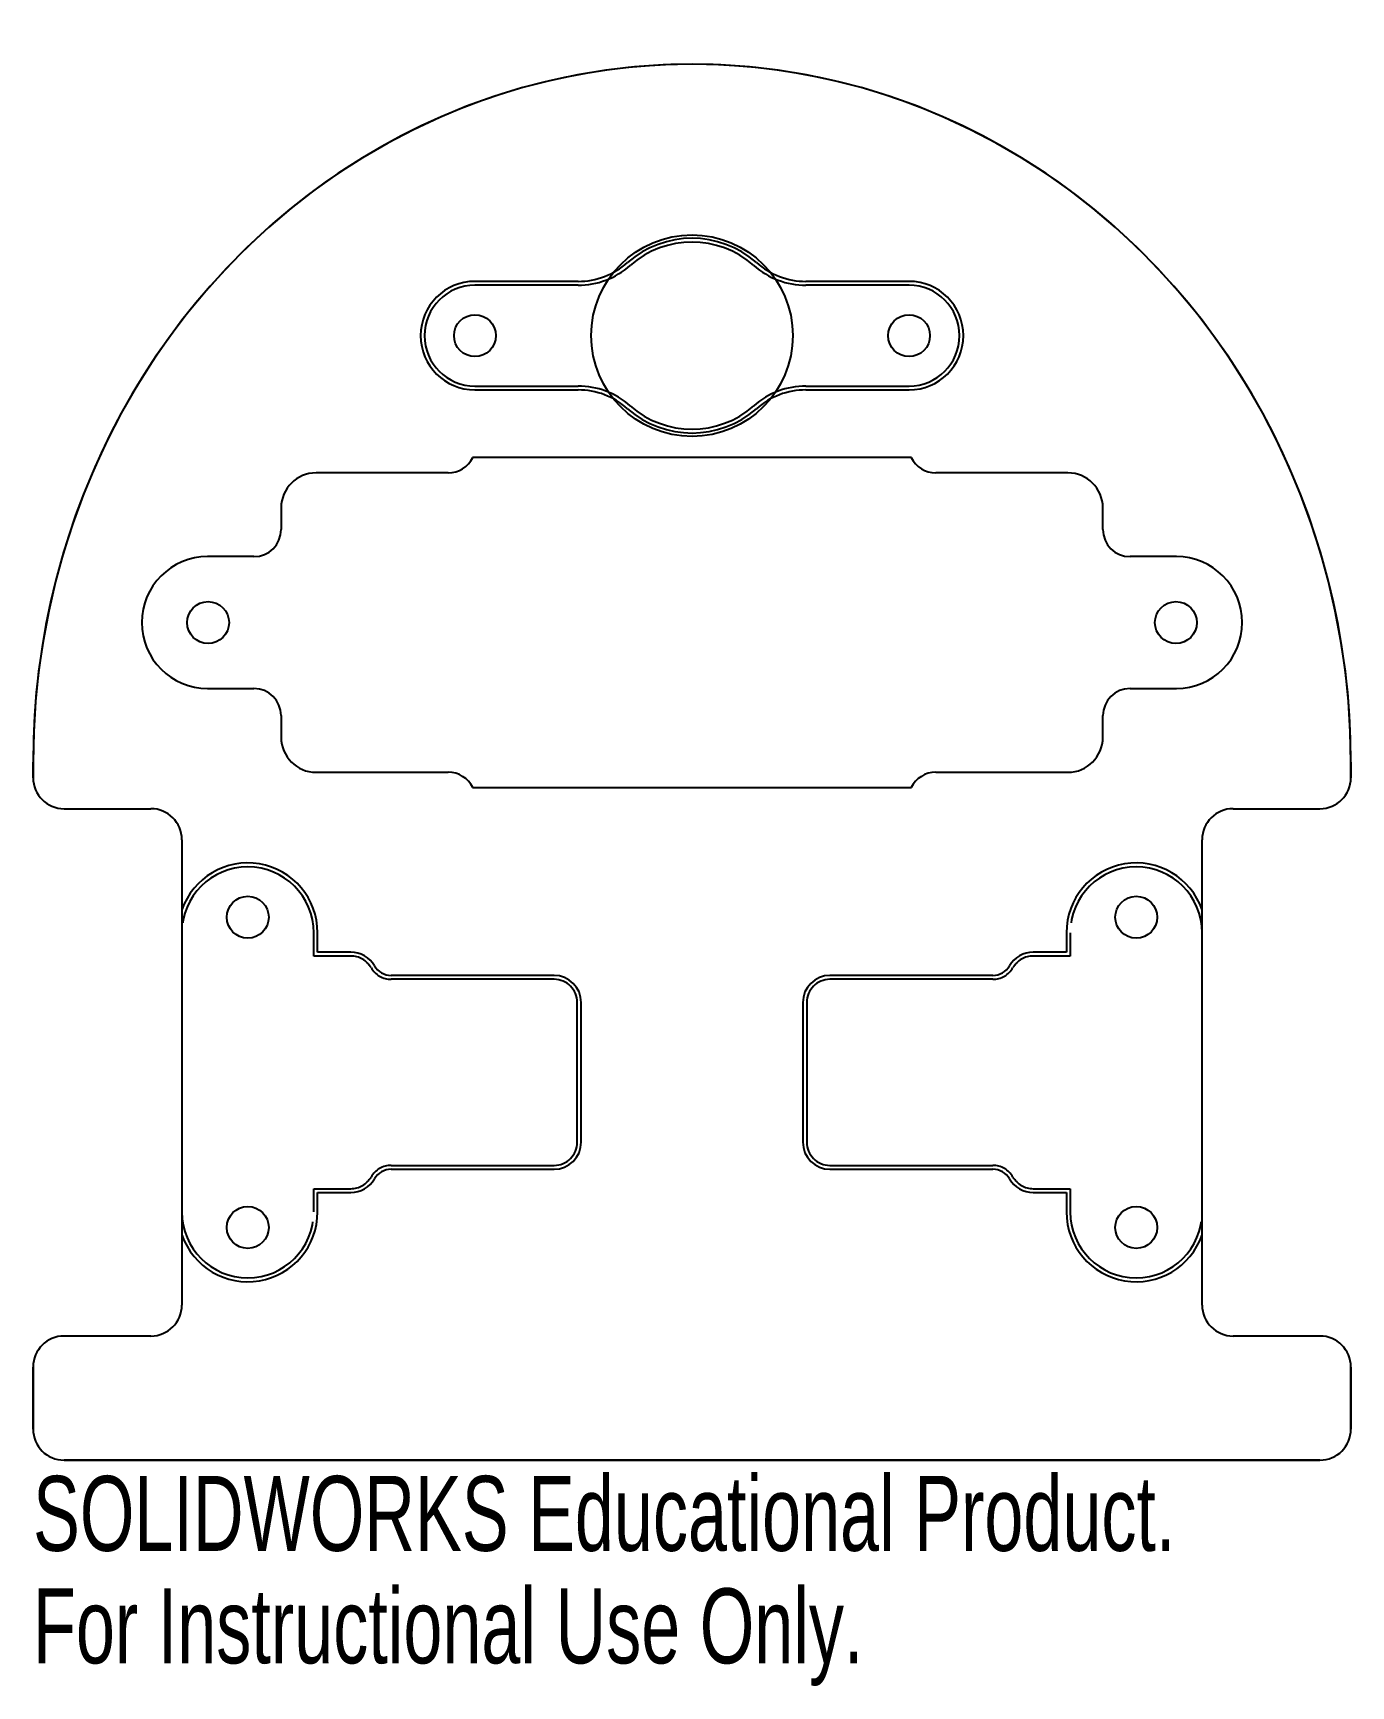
# Model space of a CAD drawing. Header units: millimetres. Extents: x -43 to 43, y -60 to 47.
import ezdxf

# ---------------------------------------------------------------- set-up
doc = ezdxf.new("R2010")
doc.units = ezdxf.units.MM
doc.linetypes.add('CENTERX2', pattern=[20.32, 12.7, -2.54, 2.54, -2.54])
doc.styles.add('SLDTEXTSTYLE0', font='TXT', dxfattribs={"width": 0.7})

msp = doc.modelspace()

# ---------------------------------------------------------------- linework, layer by layer
at = {"color": 7, "linetype": 'Continuous'}
for p, q in [((-7.35, 31), (-14, 31)), ((14, 31), (7.35, 31)), ((-14, 24), (-7.35, 24)), ((7.35, 24), (14, 24)), ((14.15, 19.64), (-14.15, 19.64)), ((-15.72, 18.65), (-24.25, 18.65)), ((24.25, 18.65), (15.72, 18.65)), ((-26.5, 16.4), (-26.5, 15)), ((26.5, 15), (26.5, 16.4)), ((-28.25, 13.25), (-31.24, 13.25)), ((31.24, 13.25), (28.25, 13.25)), ((-31.24, 4.75), (-28.25, 4.75)), ((28.25, 4.75), (31.24, 4.75)), ((-26.5, 3), (-26.5, 1.6)), ((26.5, 1.6), (26.5, 3)), ((-42.5, 0), (-42.5, -1)), ((42.5, -1), (42.5, 0)), ((-24.25, -0.65), (-15.72, -0.65)), ((15.72, -0.65), (24.25, -0.65)), ((-14.15, -1.64), (14.15, -1.64)), ((-40.5, -3), (-34.9, -3)), ((34.9, -3), (40.5, -3)), ((-32.9, -5), (-32.9, -35)), ((32.9, -35), (32.9, -5)), ((-24.15, -12.25), (-24.15, -11)), ((24.15, -11), (24.15, -12.25)), ((-22, -12.25), (-24.15, -12.25)), ((24.15, -12.25), (22, -12.25)), ((-8.9, -13.75), (-19.4, -13.75)), ((19.4, -13.75), (8.9, -13.75)), ((-7.15, -24.5), (-7.15, -15.5)), ((7.15, -15.5), (7.15, -24.5)), ((-19.4, -26.25), (-8.9, -26.25)), ((8.9, -26.25), (19.4, -26.25)), ((-24.15, -29), (-24.15, -27.75)), ((-24.15, -27.75), (-22, -27.75)), ((22, -27.75), (24.15, -27.75)), ((24.15, -27.75), (24.15, -29)), ((-34.9, -37), (-40.5, -37)), ((40.5, -37), (34.9, -37)), ((-42.5, -39), (-42.5, -43)), ((42.5, -43), (42.5, -39)), ((-40.5, -45), (40.5, -45))]:
    msp.add_line(p, q, dxfattribs=at)
at = {"color": 7, "linetype": 'CENTERX2'}
for p, q in [((-7.35, 30.75), (-14, 30.75)), ((14, 30.75), (7.35, 30.75)), ((-14, 24.25), (-7.35, 24.25)), ((7.35, 24.25), (14, 24.25)), ((-32.9, -11), (-32.9, -29)), ((-24.4, -12.5), (-24.4, -11)), ((24.4, -11), (24.4, -12.5)), ((32.9, -29), (32.9, -11)), ((-22, -12.5), (-24.4, -12.5)), ((24.4, -12.5), (22, -12.5)), ((-8.9, -14), (-19.4, -14)), ((19.4, -14), (8.9, -14)), ((-7.4, -24.5), (-7.4, -15.5)), ((7.4, -15.5), (7.4, -24.5)), ((-19.4, -26), (-8.9, -26)), ((8.9, -26), (19.4, -26)), ((-24.4, -29), (-24.4, -27.5)), ((-24.4, -27.5), (-22, -27.5)), ((22, -27.5), (24.4, -27.5)), ((24.4, -27.5), (24.4, -29))]:
    msp.add_line(p, q, dxfattribs=at)
at = {"color": 7, "linetype": 'Continuous', "lineweight": 25}
for p, q in [((-42.5, -1), (-42.5, 0)), ((42.5, 0), (42.5, -1)), ((-40.5, -3), (-34.9, -3)), ((34.9, -3), (40.5, -3)), ((-32.9, -5), (-32.9, -35)), ((32.9, -35), (32.9, -5)), ((-34.9, -37), (-40.5, -37)), ((40.5, -37), (34.9, -37)), ((-42.5, -43), (-42.5, -39)), ((42.5, -39), (42.5, -43)), ((40.5, -45), (-40.5, -45))]:
    msp.add_line(p, q, dxfattribs=at)
at = {"color": 7, "linetype": 'Continuous', "lineweight": 25, "flags": 128}
msp.add_lwpolyline([(42.5, 0), (42.46, 1.96), (42.34, 3.92), (42.14, 5.87), (41.85, 7.81), (41.49, 9.74), (41.05, 11.65), (40.53, 13.53), (39.94, 15.39), (39.26, 17.22), (38.52, 19.02), (37.7, 20.78), (36.81, 22.5), (35.84, 24.18), (34.81, 25.81), (33.72, 27.39), (32.56, 28.93), (31.33, 30.4), (30.05, 31.82), (28.71, 33.18), (27.32, 34.47), (25.87, 35.7), (24.38, 36.86), (22.84, 37.95), (21.25, 38.97), (19.62, 39.92), (17.96, 40.78), (16.26, 41.57), (14.54, 42.29), (12.78, 42.92), (11, 43.47), (9.2, 43.93), (7.38, 44.32), (5.55, 44.62), (3.7, 44.83), (1.85, 44.96), (0, 45), (-1.85, 44.96), (-3.7, 44.83), (-5.55, 44.62), (-7.38, 44.32), (-9.2, 43.93), (-11, 43.47), (-12.78, 42.92), (-14.54, 42.29), (-16.26, 41.57), (-17.96, 40.78), (-19.62, 39.92), (-21.25, 38.97), (-22.84, 37.95), (-24.38, 36.86), (-25.87, 35.7), (-27.32, 34.47), (-28.71, 33.18), (-30.05, 31.82), (-31.33, 30.4), (-32.56, 28.93), (-33.72, 27.39), (-34.81, 25.81), (-35.84, 24.18), (-36.81, 22.5), (-37.7, 20.78), (-38.52, 19.02), (-39.26, 17.22), (-39.94, 15.39), (-40.53, 13.53), (-41.05, 11.65), (-41.49, 9.74), (-41.85, 7.81), (-42.14, 5.87), (-42.34, 3.92), (-42.46, 1.96), (-42.5, 0)], dxfattribs=at)
at = {"color": 7, "linetype": 'Continuous', "lineweight": 25}
for centre, radius in [((0, 27.5), 6.5), ((-14, 27.5), 1.35), ((14, 27.5), 1.35), ((-31.21, 9), 1.35), ((31.21, 9), 1.35), ((-28.65, -10), 1.35), ((28.65, -10), 1.35), ((-28.65, -30), 1.35), ((28.65, -30), 1.35)]:
    msp.add_circle(centre, radius, dxfattribs=at)
at = {"color": 7, "linetype": 'Continuous'}
for centre, radius, start, end in [((0, 27.5), 6.28, 48.5709, 131.4291), ((-7.35, 35.83), 4.83, 270, 311.4291), ((7.35, 35.83), 4.83, 228.5709, 270), ((-14, 27.5), 3.5, 90, 270), ((14, 27.5), 3.5, 270, 90), ((-7.35, 19.17), 4.83, 48.5709, 90), ((7.35, 19.17), 4.83, 90, 131.4291), ((0, 27.5), 6.28, 228.5709, 311.4291), ((-15.72, 20.4), 1.75, 270, 334.0956), ((15.72, 20.4), 1.75, 205.9044, 270), ((-24.25, 16.4), 2.25, 90, 180), ((24.25, 16.4), 2.25, 0, 90), ((-28.25, 15), 1.75, 270, 0), ((28.25, 15), 1.75, 180, 270), ((-31.24, 9), 4.25, 90, 270), ((31.24, 9), 4.25, 270, 90), ((-28.25, 3), 1.75, 0, 90), ((28.25, 3), 1.75, 90, 180), ((-24.25, 1.6), 2.25, 180, 270), ((24.25, 1.6), 2.25, 270, 0), ((-40.5, -1), 2, 180, 270), ((-15.72, -2.4), 1.75, 25.9044, 90), ((15.72, -2.4), 1.75, 90, 154.0956), ((40.5, -1), 2, 270, 0), ((-34.9, -5), 2, 0, 90), ((34.9, -5), 2, 90, 180), ((-28.65, -11), 4.5, 0, 160.8119), ((28.65, -11), 4.5, 19.1881, 180), ((-22, -14), 1.75, 30, 90), ((22, -14), 1.75, 90, 150), ((-19.4, -12.5), 1.25, 210, 270), ((-8.9, -15.5), 1.75, 0, 90), ((8.9, -15.5), 1.75, 90, 180), ((19.4, -12.5), 1.25, 270, 330), ((-8.9, -24.5), 1.75, 270, 0), ((8.9, -24.5), 1.75, 180, 270), ((-19.4, -27.5), 1.25, 90, 150), ((19.4, -27.5), 1.25, 30, 90), ((-22, -26), 1.75, 270, 330), ((22, -26), 1.75, 210, 270), ((-28.65, -29), 4.5, 199.1881, 0), ((28.65, -29), 4.5, 180, 340.8119), ((-34.9, -35), 2, 270, 0), ((34.9, -35), 2, 180, 270), ((-40.5, -39), 2, 90, 180), ((40.5, -39), 2, 0, 90), ((-40.5, -43), 2, 180, 270), ((40.5, -43), 2, 270, 0)]:
    msp.add_arc(centre, radius, start, end, dxfattribs=at)
at = {"color": 7, "linetype": 'CENTERX2'}
for centre, radius, start, end in [((0, 27.5), 6.03, 48.5709, 131.4291), ((-7.35, 35.83), 5.08, 270, 311.4291), ((7.35, 35.83), 5.08, 228.5709, 270), ((-14, 27.5), 3.25, 90, 270), ((14, 27.5), 3.25, 270, 90), ((-7.35, 19.17), 5.08, 48.5709, 90), ((7.35, 19.17), 5.08, 90, 131.4291), ((0, 27.5), 6.03, 228.5709, 311.4291), ((-28.65, -11), 4.25, 0, 180), ((28.65, -11), 4.25, 0, 180), ((-22, -14), 1.5, 30, 90), ((22, -14), 1.5, 90, 150), ((-19.4, -12.5), 1.5, 210, 270), ((19.4, -12.5), 1.5, 270, 330), ((-8.9, -15.5), 1.5, 0, 90), ((8.9, -15.5), 1.5, 90, 180), ((-8.9, -24.5), 1.5, 270, 0), ((8.9, -24.5), 1.5, 180, 270), ((-19.4, -27.5), 1.5, 90, 150), ((19.4, -27.5), 1.5, 30, 90), ((-22, -26), 1.5, 270, 330), ((22, -26), 1.5, 210, 270), ((-28.65, -29), 4.25, 180, 0), ((28.65, -29), 4.25, 180, 0)]:
    msp.add_arc(centre, radius, start, end, dxfattribs=at)
at = {"color": 7, "linetype": 'Continuous', "lineweight": 25}
for centre, start, end in [((-40.5, -1), 180, 270), ((40.5, -1), 270, 0), ((-34.9, -5), 0, 90), ((34.9, -5), 90, 180), ((-34.9, -35), 270, 0), ((34.9, -35), 180, 270), ((-40.5, -39), 90, 180), ((40.5, -39), 0, 90), ((-40.5, -43), 180, 270), ((40.5, -43), 270, 0)]:
    msp.add_arc(centre, 2, start, end, dxfattribs=at)
at = {"color": 7, "linetype": 'Continuous'}
msp.add_ellipse((0, 0), major_axis=(0, -45), ratio=0.944444, start_param=1.570796, end_param=4.712389, dxfattribs=at)

# ---------------------------------------------------------------- texts
at = {"color": 7, "linetype": 'Continuous', "char_height": 4.8336, "attachment_point": 1, "style": 'SLDTEXTSTYLE0'}
for s, insert in [('SOLIDWORKS Educational Product.', (-42.5, -46.02)), ('For Instructional Use Only.', (-42.5, -53.27))]:
    msp.add_mtext(s, dxfattribs=dict(at, insert=insert))

doc.saveas('drawing.dxf')
